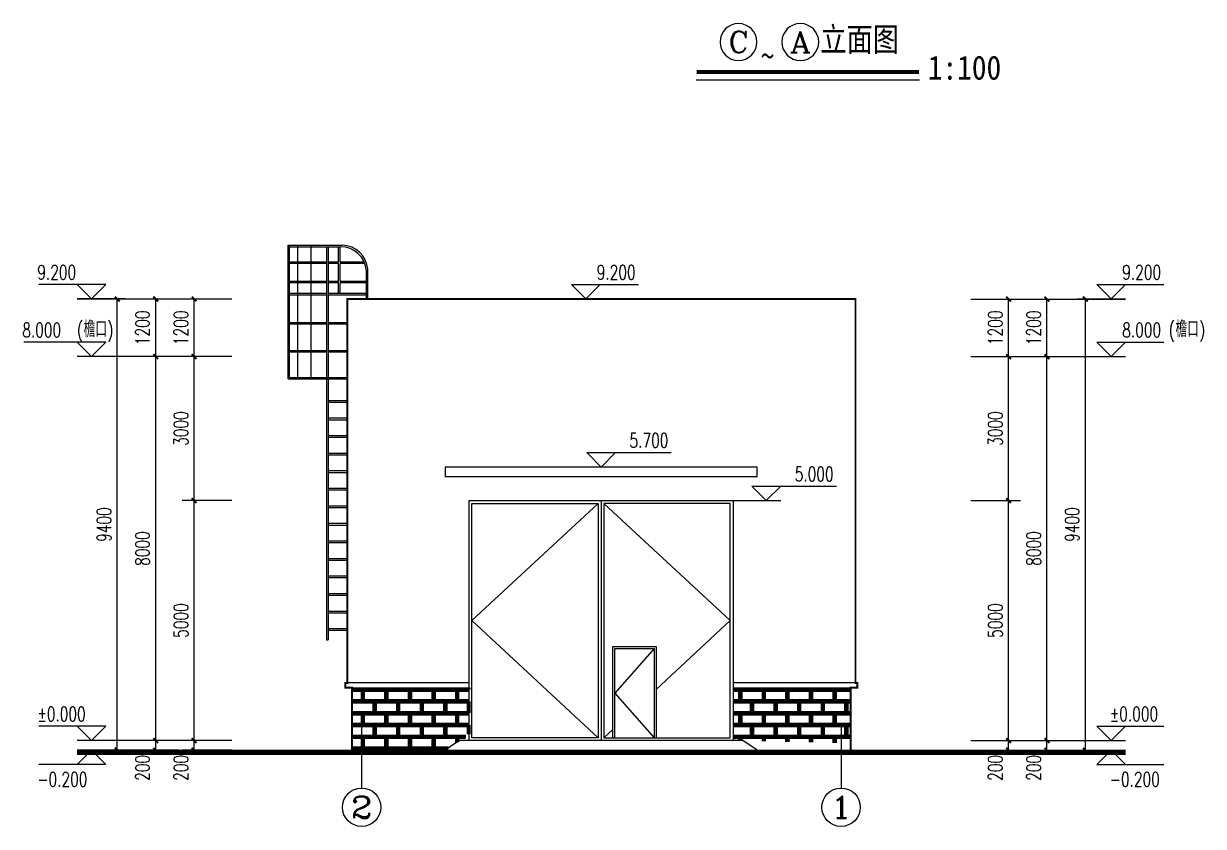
# Model space of a CAD drawing. Extents: x 4678611 to 4812712, y -485691 to -238224.
# Drawn here: x 4750839 to 4775418, y -460664 to -443936 of the extents above; entities that cross this region are included whole.
import ezdxf
from ezdxf.enums import TextEntityAlignment as Align

# ---------------------------------------------------------------- set-up
doc = ezdxf.new("R2010")
doc.units = 0
doc.header["$LTSCALE"] = 1000
doc.header["$MEASUREMENT"] = 0
doc.layers.get('0').update_dxf_attribs({"linetype": 'CONTINUOUS'})
doc.layers.get('Defpoints').update_dxf_attribs({"linetype": 'CONTINUOUS'})
doc.layers.add('_0', color=7, linetype='CONTINUOUS', lineweight=25)
for name, color, linetype in [('AXIS', 3, 'CONTINUOUS'), ('AXIS_TEXT', 7, 'CONTINUOUS'), ('DIM_ELEV', 3, 'CONTINUOUS'), ('PUB_DIM', 3, 'CONTINUOUS'), ('PUB_TEXT', 7, 'CONTINUOUS'), ('WINDOW', 4, 'CONTINUOUS'), ('图名', 15, 'CONTINUOUS'), ('填充', 251, 'CONTINUOUS')]:
    doc.layers.add(name, color=color, linetype=linetype)
doc.styles.add('_TCH_AXIS', font='COMPLEX', dxfattribs={"bigfont": 'GBCBIG'})
doc.styles.add('_TCH_DIM', font='SIMPLEX', dxfattribs={"bigfont": 'GBCBIG'})
doc.styles.add('_TCH_DIM_T3', font='SIMPLEX', dxfattribs={"width": 0.705882, "bigfont": 'GBCBIG'})
doc.styles.add('COMPLEX', font='COMPLEX')
doc.styles.add('宋体', font='', dxfattribs={"width": 0.7})
doc.styles.get('宋体').set_extended_font_data('SimSun')
doc.dimstyles.new('_TCH_ARCH&&100', dxfattribs={"dimtxt": 297.5, "dimasz": 100, "dimexe": 250, "dimexo": 300, "dimgap": 126.25, "dimtad": 1, "dimdec": 0, "dimzin": 0, "dimdsep": 46, "dimtxsty": '_TCH_DIM_T3', "dimblk": 'ARCHTICK', "dimcen": 0.09, "dimclrt": 7, "dimazin": 2, "dimtfac": 1, "dimtdec": 0, "dimtix": 1, "dimtmove": 2, "dimatfit": 3, "dimfxl": 0, "dimtolj": 1, "dimtzin": 0, "dimarcsym": 0})

# ---------------------------------------------------------------- blocks, each defined once
blk = doc.blocks.new('_ArchTick')
at = {"color": 0, "linetype": 'ByBlock', "const_width": 0.4}
blk.add_lwpolyline([(-0.5, -0.5), (0.5, 0.5)], dxfattribs=at)
blk = doc.blocks.new('*D133')
at = {"layer": 'Defpoints', "color": 0}
for p in [(4770271, -449675), (4771359, -449675), (4770271, -450875)]:
    blk.add_point(p, dxfattribs=at)
at = {"layer": 'PUB_DIM', "color": 0, "lineweight": -2}
for p, q in [((4770571, -449675), (4771609, -449675)), ((4771359, -450875), (4771359, -449675)), ((4770571, -450875), (4771609, -450875))]:
    blk.add_line(p, q, dxfattribs=at)
at = {"layer": 'PUB_DIM', "color": 0, "lineweight": -2, "xscale": 100, "yscale": 100, "zscale": 100}
for p, rotation in [((4771359, -449675), 90), ((4771359, -450875), 270)]:
    blk.add_blockref('_ArchTick', p, dxfattribs=dict(at, rotation=rotation))
at = {"layer": 'PUB_DIM', "color": 7, "insert": (4771084, -450275), "char_height": 297.5, "attachment_point": 5, "rotation": 90, "style": '_TCH_DIM_T3'}
blk.add_mtext('\\A1;1200', dxfattribs=at)
blk = doc.blocks.new('*D134')
at = {"layer": 'Defpoints', "color": 0}
for p in [(4770271, -450875), (4771359, -450875), (4770271, -453875)]:
    blk.add_point(p, dxfattribs=at)
at = {"layer": 'PUB_DIM', "color": 0, "lineweight": -2}
for p, q in [((4770571, -450875), (4771609, -450875)), ((4771359, -453875), (4771359, -450875)), ((4770571, -453875), (4771609, -453875))]:
    blk.add_line(p, q, dxfattribs=at)
at = {"layer": 'PUB_DIM', "color": 0, "lineweight": -2, "xscale": 100, "yscale": 100, "zscale": 100}
for p, rotation in [((4771359, -450875), 90), ((4771359, -453875), 270)]:
    blk.add_blockref('_ArchTick', p, dxfattribs=dict(at, rotation=rotation))
at = {"layer": 'PUB_DIM', "color": 7, "insert": (4771084, -452375), "char_height": 297.5, "attachment_point": 5, "rotation": 90, "style": '_TCH_DIM_T3'}
blk.add_mtext('\\A1;3000', dxfattribs=at)
blk = doc.blocks.new('*D135')
at = {"layer": 'Defpoints', "color": 0}
for p in [(4770271, -453875), (4771359, -453875), (4770271, -458875)]:
    blk.add_point(p, dxfattribs=at)
at = {"layer": 'PUB_DIM', "color": 0, "lineweight": -2}
for p, q in [((4770571, -453875), (4771609, -453875)), ((4771359, -458875), (4771359, -453875)), ((4770571, -458875), (4771609, -458875))]:
    blk.add_line(p, q, dxfattribs=at)
at = {"layer": 'PUB_DIM', "color": 0, "lineweight": -2, "xscale": 100, "yscale": 100, "zscale": 100}
for p, rotation in [((4771359, -453875), 90), ((4771359, -458875), 270)]:
    blk.add_blockref('_ArchTick', p, dxfattribs=dict(at, rotation=rotation))
at = {"layer": 'PUB_DIM', "color": 7, "insert": (4771084, -456375), "char_height": 297.5, "attachment_point": 5, "rotation": 90, "style": '_TCH_DIM_T3'}
blk.add_mtext('\\A1;5000', dxfattribs=at)
blk = doc.blocks.new('*D136')
at = {"layer": 'Defpoints', "color": 0}
for p in [(4770271, -458875), (4771359, -458875), (4770271, -459075)]:
    blk.add_point(p, dxfattribs=at)
at = {"layer": 'PUB_DIM', "color": 0, "lineweight": -2}
for p, q in [((4770571, -458875), (4771609, -458875)), ((4771359, -458875), (4771359, -458775)), ((4771359, -459075), (4771359, -458875)), ((4770571, -459075), (4771609, -459075)), ((4771359, -459075), (4771359, -459175))]:
    blk.add_line(p, q, dxfattribs=at)
at = {"layer": 'PUB_DIM', "color": 0, "lineweight": -2, "xscale": 100, "yscale": 100, "zscale": 100}
for p, rotation in [((4771359, -458875), 270), ((4771359, -459075), 90)]:
    blk.add_blockref('_ArchTick', p, dxfattribs=dict(at, rotation=rotation))
at = {"layer": 'PUB_DIM', "color": 7, "insert": (4771084, -459445), "char_height": 297.5, "attachment_point": 5, "rotation": 90, "style": '_TCH_DIM_T3'}
blk.add_mtext('\\A1;200', dxfattribs=at)
blk = doc.blocks.new('*D137')
at = {"layer": 'Defpoints', "color": 0}
for p in [(4771371, -449675), (4772959, -449675), (4771371, -459075)]:
    blk.add_point(p, dxfattribs=at)
at = {"layer": 'PUB_DIM', "color": 0, "lineweight": -2}
for p, q in [((4771671, -449675), (4773209, -449675)), ((4772959, -459075), (4772959, -449675)), ((4771671, -459075), (4773209, -459075))]:
    blk.add_line(p, q, dxfattribs=at)
at = {"layer": 'PUB_DIM', "color": 0, "lineweight": -2, "xscale": 100, "yscale": 100, "zscale": 100}
for p, rotation in [((4772959, -449675), 90), ((4772959, -459075), 270)]:
    blk.add_blockref('_ArchTick', p, dxfattribs=dict(at, rotation=rotation))
at = {"layer": 'PUB_DIM', "color": 7, "insert": (4772684, -454375), "char_height": 297.5, "attachment_point": 5, "rotation": 90, "style": '_TCH_DIM_T3'}
blk.add_mtext('\\A1;9400', dxfattribs=at)
blk = doc.blocks.new('*D138')
at = {"layer": 'Defpoints', "color": 0}
for p in [(4771371, -449675), (4772159, -449675), (4771371, -450875)]:
    blk.add_point(p, dxfattribs=at)
at = {"layer": 'PUB_DIM', "color": 0, "lineweight": -2}
for p, q in [((4771671, -449675), (4772409, -449675)), ((4772159, -450875), (4772159, -449675)), ((4771671, -450875), (4772409, -450875))]:
    blk.add_line(p, q, dxfattribs=at)
at = {"layer": 'PUB_DIM', "color": 0, "lineweight": -2, "xscale": 100, "yscale": 100, "zscale": 100}
for p, rotation in [((4772159, -449675), 90), ((4772159, -450875), 270)]:
    blk.add_blockref('_ArchTick', p, dxfattribs=dict(at, rotation=rotation))
at = {"layer": 'PUB_DIM', "color": 7, "insert": (4771884, -450275), "char_height": 297.5, "attachment_point": 5, "rotation": 90, "style": '_TCH_DIM_T3'}
blk.add_mtext('\\A1;1200', dxfattribs=at)
blk = doc.blocks.new('*D139')
at = {"layer": 'Defpoints', "color": 0}
for p in [(4771371, -450875), (4772159, -450875), (4771371, -458875)]:
    blk.add_point(p, dxfattribs=at)
at = {"layer": 'PUB_DIM', "color": 0, "lineweight": -2}
for p, q in [((4771671, -450875), (4772409, -450875)), ((4772159, -458875), (4772159, -450875)), ((4771671, -458875), (4772409, -458875))]:
    blk.add_line(p, q, dxfattribs=at)
at = {"layer": 'PUB_DIM', "color": 0, "lineweight": -2, "xscale": 100, "yscale": 100, "zscale": 100}
for p, rotation in [((4772159, -450875), 90), ((4772159, -458875), 270)]:
    blk.add_blockref('_ArchTick', p, dxfattribs=dict(at, rotation=rotation))
at = {"layer": 'PUB_DIM', "color": 7, "insert": (4771884, -454875), "char_height": 297.5, "attachment_point": 5, "rotation": 90, "style": '_TCH_DIM_T3'}
blk.add_mtext('\\A1;8000', dxfattribs=at)
blk = doc.blocks.new('*D140')
at = {"layer": 'Defpoints', "color": 0}
for p in [(4771371, -458875), (4772159, -458875), (4771371, -459075)]:
    blk.add_point(p, dxfattribs=at)
at = {"layer": 'PUB_DIM', "color": 0, "lineweight": -2}
for p, q in [((4771671, -458875), (4772409, -458875)), ((4772159, -458875), (4772159, -458775)), ((4772159, -459075), (4772159, -458875)), ((4771671, -459075), (4772409, -459075)), ((4772159, -459075), (4772159, -459175))]:
    blk.add_line(p, q, dxfattribs=at)
at = {"layer": 'PUB_DIM', "color": 0, "lineweight": -2, "xscale": 100, "yscale": 100, "zscale": 100}
for p, rotation in [((4772159, -458875), 270), ((4772159, -459075), 90)]:
    blk.add_blockref('_ArchTick', p, dxfattribs=dict(at, rotation=rotation))
at = {"layer": 'PUB_DIM', "color": 7, "insert": (4771884, -459445), "char_height": 297.5, "attachment_point": 5, "rotation": 90, "style": '_TCH_DIM_T3'}
blk.add_mtext('\\A1;200', dxfattribs=at)
blk = doc.blocks.new('*D141')
at = {"layer": 'Defpoints', "color": 0}
for p in [(4754391, -449675), (4755479, -449675), (4755479, -450875)]:
    blk.add_point(p, dxfattribs=at)
at = {"layer": 'PUB_DIM', "color": 0, "lineweight": -2}
for p, q in [((4755179, -449675), (4754141, -449675)), ((4754391, -450875), (4754391, -449675)), ((4755179, -450875), (4754141, -450875))]:
    blk.add_line(p, q, dxfattribs=at)
at = {"layer": 'PUB_DIM', "color": 0, "lineweight": -2, "xscale": 100, "yscale": 100, "zscale": 100}
for p, rotation in [((4754391, -449675), 90), ((4754391, -450875), 270)]:
    blk.add_blockref('_ArchTick', p, dxfattribs=dict(at, rotation=rotation))
at = {"layer": 'PUB_DIM', "color": 7, "insert": (4754116, -450275), "char_height": 297.5, "attachment_point": 5, "rotation": 90, "style": '_TCH_DIM_T3'}
blk.add_mtext('\\A1;1200', dxfattribs=at)
blk = doc.blocks.new('*D142')
at = {"layer": 'Defpoints', "color": 0}
for p in [(4754391, -450875), (4755479, -450875), (4755479, -453875)]:
    blk.add_point(p, dxfattribs=at)
at = {"layer": 'PUB_DIM', "color": 0, "lineweight": -2}
for p, q in [((4755179, -450875), (4754141, -450875)), ((4754391, -453875), (4754391, -450875)), ((4755179, -453875), (4754141, -453875))]:
    blk.add_line(p, q, dxfattribs=at)
at = {"layer": 'PUB_DIM', "color": 0, "lineweight": -2, "xscale": 100, "yscale": 100, "zscale": 100}
for p, rotation in [((4754391, -450875), 90), ((4754391, -453875), 270)]:
    blk.add_blockref('_ArchTick', p, dxfattribs=dict(at, rotation=rotation))
at = {"layer": 'PUB_DIM', "color": 7, "insert": (4754116, -452375), "char_height": 297.5, "attachment_point": 5, "rotation": 90, "style": '_TCH_DIM_T3'}
blk.add_mtext('\\A1;3000', dxfattribs=at)
blk = doc.blocks.new('*D143')
at = {"layer": 'Defpoints', "color": 0}
for p in [(4754391, -453875), (4755479, -453875), (4755479, -458875)]:
    blk.add_point(p, dxfattribs=at)
at = {"layer": 'PUB_DIM', "color": 0, "lineweight": -2}
for p, q in [((4755179, -453875), (4754141, -453875)), ((4754391, -458875), (4754391, -453875)), ((4755179, -458875), (4754141, -458875))]:
    blk.add_line(p, q, dxfattribs=at)
at = {"layer": 'PUB_DIM', "color": 0, "lineweight": -2, "xscale": 100, "yscale": 100, "zscale": 100}
for p, rotation in [((4754391, -453875), 90), ((4754391, -458875), 270)]:
    blk.add_blockref('_ArchTick', p, dxfattribs=dict(at, rotation=rotation))
at = {"layer": 'PUB_DIM', "color": 7, "insert": (4754116, -456375), "char_height": 297.5, "attachment_point": 5, "rotation": 90, "style": '_TCH_DIM_T3'}
blk.add_mtext('\\A1;5000', dxfattribs=at)
blk = doc.blocks.new('*D144')
at = {"layer": 'Defpoints', "color": 0}
for p in [(4754391, -458875), (4755479, -458875), (4755479, -459075)]:
    blk.add_point(p, dxfattribs=at)
at = {"layer": 'PUB_DIM', "color": 0, "lineweight": -2}
for p, q in [((4755179, -458875), (4754141, -458875)), ((4754391, -458875), (4754391, -458775)), ((4754391, -459075), (4754391, -458875)), ((4755179, -459075), (4754141, -459075)), ((4754391, -459075), (4754391, -459175))]:
    blk.add_line(p, q, dxfattribs=at)
at = {"layer": 'PUB_DIM', "color": 0, "lineweight": -2, "xscale": 100, "yscale": 100, "zscale": 100}
for p, rotation in [((4754391, -458875), 270), ((4754391, -459075), 90)]:
    blk.add_blockref('_ArchTick', p, dxfattribs=dict(at, rotation=rotation))
at = {"layer": 'PUB_DIM', "color": 7, "insert": (4754116, -459445), "char_height": 297.5, "attachment_point": 5, "rotation": 90, "style": '_TCH_DIM_T3'}
blk.add_mtext('\\A1;200', dxfattribs=at)
blk = doc.blocks.new('*D145')
at = {"layer": 'Defpoints', "color": 0}
for p in [(4752791, -449675), (4754379, -449675), (4754379, -459075)]:
    blk.add_point(p, dxfattribs=at)
at = {"layer": 'PUB_DIM', "color": 0, "lineweight": -2}
for p, q in [((4754079, -449675), (4752541, -449675)), ((4752791, -459075), (4752791, -449675)), ((4754079, -459075), (4752541, -459075))]:
    blk.add_line(p, q, dxfattribs=at)
at = {"layer": 'PUB_DIM', "color": 0, "lineweight": -2, "xscale": 100, "yscale": 100, "zscale": 100}
for p, rotation in [((4752791, -449675), 90), ((4752791, -459075), 270)]:
    blk.add_blockref('_ArchTick', p, dxfattribs=dict(at, rotation=rotation))
at = {"layer": 'PUB_DIM', "color": 7, "insert": (4752516, -454375), "char_height": 297.5, "attachment_point": 5, "rotation": 90, "style": '_TCH_DIM_T3'}
blk.add_mtext('\\A1;9400', dxfattribs=at)
blk = doc.blocks.new('*D146')
at = {"layer": 'Defpoints', "color": 0}
for p in [(4753591, -449675), (4754379, -449675), (4754379, -450875)]:
    blk.add_point(p, dxfattribs=at)
at = {"layer": 'PUB_DIM', "color": 0, "lineweight": -2}
for p, q in [((4754079, -449675), (4753341, -449675)), ((4753591, -450875), (4753591, -449675)), ((4754079, -450875), (4753341, -450875))]:
    blk.add_line(p, q, dxfattribs=at)
at = {"layer": 'PUB_DIM', "color": 0, "lineweight": -2, "xscale": 100, "yscale": 100, "zscale": 100}
for p, rotation in [((4753591, -449675), 90), ((4753591, -450875), 270)]:
    blk.add_blockref('_ArchTick', p, dxfattribs=dict(at, rotation=rotation))
at = {"layer": 'PUB_DIM', "color": 7, "insert": (4753316, -450275), "char_height": 297.5, "attachment_point": 5, "rotation": 90, "style": '_TCH_DIM_T3'}
blk.add_mtext('\\A1;1200', dxfattribs=at)
blk = doc.blocks.new('*D147')
at = {"layer": 'Defpoints', "color": 0}
for p in [(4753591, -450875), (4754379, -450875), (4754379, -458875)]:
    blk.add_point(p, dxfattribs=at)
at = {"layer": 'PUB_DIM', "color": 0, "lineweight": -2}
for p, q in [((4754079, -450875), (4753341, -450875)), ((4753591, -458875), (4753591, -450875)), ((4754079, -458875), (4753341, -458875))]:
    blk.add_line(p, q, dxfattribs=at)
at = {"layer": 'PUB_DIM', "color": 0, "lineweight": -2, "xscale": 100, "yscale": 100, "zscale": 100}
for p, rotation in [((4753591, -450875), 90), ((4753591, -458875), 270)]:
    blk.add_blockref('_ArchTick', p, dxfattribs=dict(at, rotation=rotation))
at = {"layer": 'PUB_DIM', "color": 7, "insert": (4753316, -454875), "char_height": 297.5, "attachment_point": 5, "rotation": 90, "style": '_TCH_DIM_T3'}
blk.add_mtext('\\A1;8000', dxfattribs=at)
blk = doc.blocks.new('*D148')
at = {"layer": 'Defpoints', "color": 0}
for p in [(4753591, -458875), (4754379, -458875), (4754379, -459075)]:
    blk.add_point(p, dxfattribs=at)
at = {"layer": 'PUB_DIM', "color": 0, "lineweight": -2}
for p, q in [((4754079, -458875), (4753341, -458875)), ((4753591, -458875), (4753591, -458775)), ((4753591, -459075), (4753591, -458875)), ((4754079, -459075), (4753341, -459075)), ((4753591, -459075), (4753591, -459175))]:
    blk.add_line(p, q, dxfattribs=at)
at = {"layer": 'PUB_DIM', "color": 0, "lineweight": -2, "xscale": 100, "yscale": 100, "zscale": 100}
for p, rotation in [((4753591, -458875), 270), ((4753591, -459075), 90)]:
    blk.add_blockref('_ArchTick', p, dxfattribs=dict(at, rotation=rotation))
at = {"layer": 'PUB_DIM', "color": 7, "insert": (4753316, -459445), "char_height": 297.5, "attachment_point": 5, "rotation": 90, "style": '_TCH_DIM_T3'}
blk.add_mtext('\\A1;200', dxfattribs=at)
blk = doc.blocks.new('_AXISO')
blk.add_circle((0, 0), 0.5)
at = {"layer": 'AXIS_TEXT', "style": 'COMPLEX', "width": 1.041667}
blk.add_attdef('A', text='', height=0.56, dxfattribs=at).set_placement((-0.25, -0.28), (0.25, -0.28), align=Align.FIT)

msp = doc.modelspace()

# ---------------------------------------------------------------- hatches: boundary and pattern name
at = {"layer": '填充', "linetype": 'ByBlock', "lineweight": 100}
h = msp.add_hatch(dxfattribs=at)
h.set_pattern_fill('AR-B816C', color=256, scale=200)
h.set_pattern_definition([(0, (-6544425.55, 216363.27), (245.692378, 245.692378), [479.867928, -11.51682]), (0, (-6544671.24, 216374.78), (245.692378, 245.692378), [479.867928, -11.51682]), (90, (-6544425.55, 216363.27), (-245.692378, 245.692378), [-257.20918, 234.175548]), (90, (-6544437.07, 216363.27), (-245.692378, 245.692378), [-257.20918, 234.175548])])
h.paths.add_polyline_path([(4757680.7, -457775.1), (4757680.7, -459075.1), (4759619.5, -459075.1), (4760119.5, -458741.7), (4760119.5, -457775.1)])
h.paths.add_polyline_path([(4765619.5, -457775.1), (4765619.5, -458875.1), (4765819.5, -458875.1), (4768069.3, -458931.5), (4768069.3, -457775.1)])

# ---------------------------------------------------------------- linework, layer by layer
at = {"color": 8}
for p, q in [((4756350.8, -448554.8), (4757474.9, -448554.8)), ((4756350.8, -451339), (4756350.8, -448554.8)), ((4756380.8, -451309), (4756380.8, -448554.8)), ((4756551.2, -451309), (4756551.2, -448554.8)), ((4756832.5, -451309), (4756832.5, -448554.8)), ((4756380.8, -448584.8), (4757444.9, -448584.8)), ((4757150.8, -448584.8), (4757150.8, -456775.1)), ((4757180.8, -448584.8), (4757180.8, -456775.1)), ((4757401.8, -448903.5), (4757401.8, -448584.8)), ((4757431.8, -448903.5), (4757431.8, -448584.8)), ((4757150.8, -448903.5), (4756380.8, -448903.5)), ((4757150.8, -448933.5), (4756380.8, -448933.5)), ((4757401.8, -448903.5), (4757180.8, -448903.5)), ((4757401.8, -448933.5), (4757180.8, -448933.5)), ((4757401.8, -449307.8), (4757401.8, -448933.5)), ((4757933.5, -448903.5), (4757431.8, -448903.5)), ((4757946.1, -448933.5), (4757431.8, -448933.5)), ((4757431.8, -449307.8), (4757431.8, -448933.5)), ((4758010.8, -449672.6), (4758010.8, -449054.8)), ((4757980.8, -449672.6), (4757980.8, -449084.8)), ((4757150.8, -449307.8), (4756380.8, -449307.8)), ((4757150.8, -449337.8), (4756380.8, -449337.8)), ((4757401.8, -449307.8), (4757180.8, -449307.8)), ((4757401.8, -449337.8), (4757180.8, -449337.8)), ((4757401.8, -449554.8), (4757401.8, -449337.8)), ((4757980.8, -449307.8), (4757431.8, -449307.8)), ((4757980.8, -449337.8), (4757431.8, -449337.8)), ((4757431.8, -449554.8), (4757431.8, -449337.8)), ((4756380.8, -449554.8), (4757150.8, -449554.8)), ((4756380.8, -449584.8), (4757150.8, -449584.8)), ((4757180.8, -449554.8), (4757980.8, -449554.8)), ((4757180.8, -449584.8), (4757980.8, -449584.8)), ((4756380.8, -450160.8), (4757150.8, -450160.8)), ((4756380.8, -450190.8), (4757150.8, -450190.8)), ((4757180.8, -450160.8), (4757580.7, -450160.8)), ((4757180.8, -450190.8), (4757580.7, -450190.8)), ((4756380.8, -450744.7), (4757150.8, -450744.7)), ((4756380.8, -450774.7), (4757150.8, -450774.7)), ((4757180.8, -450744.7), (4757580.7, -450744.7)), ((4757180.8, -450774.7), (4757580.7, -450774.7)), ((4756350.8, -451339), (4757580.7, -451339)), ((4756380.8, -451309), (4757580.7, -451309)), ((4757580.7, -451792.9), (4757180.8, -451792.9)), ((4757180.8, -451822.9), (4757580.7, -451822.9)), ((4757580.7, -452158.7), (4757180.8, -452158.7)), ((4757180.8, -452188.7), (4757580.7, -452188.7)), ((4757580.7, -452524.5), (4757180.8, -452524.5)), ((4757180.8, -452554.5), (4757580.7, -452554.5)), ((4757580.7, -452890.3), (4757180.8, -452890.3)), ((4757180.8, -452920.3), (4757580.7, -452920.3)), ((4757580.7, -453256), (4757180.8, -453256)), ((4757180.8, -453286), (4757580.7, -453286)), ((4757580.7, -453621.8), (4757180.8, -453621.8)), ((4757180.8, -453651.8), (4757580.7, -453651.8)), ((4757580.7, -453987.6), (4757180.8, -453987.6)), ((4757180.8, -454017.6), (4757580.7, -454017.6)), ((4757580.7, -454353.4), (4757180.8, -454353.4)), ((4757180.8, -454383.4), (4757580.7, -454383.4)), ((4757580.7, -454719.2), (4757180.8, -454719.2)), ((4757180.8, -454749.2), (4757580.7, -454749.2)), ((4757580.7, -455084.9), (4757180.8, -455084.9)), ((4757180.8, -455114.9), (4757580.7, -455114.9)), ((4757580.7, -455450.7), (4757180.8, -455450.7)), ((4757180.8, -455480.7), (4757580.7, -455480.7)), ((4757580.7, -455816.5), (4757180.8, -455816.5)), ((4757180.8, -455846.5), (4757580.7, -455846.5)), ((4757580.7, -456182.3), (4757180.8, -456182.3)), ((4757180.8, -456212.3), (4757580.7, -456212.3)), ((4757580.7, -456548.1), (4757180.8, -456548.1)), ((4757180.8, -456578.1), (4757580.7, -456578.1)), ((4757150.8, -456775.1), (4757180.8, -456775.1))]:
    msp.add_line(p, q, dxfattribs=at)
msp.add_lwpolyline([(4766119.5, -453175.1), (4759619.2, -453175.1), (4759619.2, -453375.1), (4766119.5, -453375.1)], close=True)
at = {"color": 0}
msp.add_lwpolyline([(4766119.5, -459075.1), (4765819.5, -458875.1), (4759919.5, -458875.1), (4759619.5, -459075.1)], dxfattribs=at)
at = {"color": 8}
for centre in [(4757467.8, -449099.6), (4757437.8, -449129.6)]:
    msp.add_arc(centre, 544.8, 4.7132, 89.26058, dxfattribs=at)
at = {"layer": '_0', "color": 0}
for p, q in [((4760119.5, -457675.1), (4757580.7, -457675.1)), ((4757680.7, -457775.1), (4760119.5, -457775.1)), ((4768169.3, -457675.1), (4765619.5, -457675.1)), ((4765619.5, -457775.1), (4768069.3, -457775.1)), ((4751952.7, -459075.1), (4773797.4, -459075.1))]:
    msp.add_line(p, q, dxfattribs=at)
for points, const_width in [([(4757680.7, -459075.1), (4757680.7, -457775.1), (4757540.7, -457775.1), (4757540.7, -457675.1), (4757580.7, -457675.1), (4757580.7, -449672.6), (4768169.3, -449672.6), (4768169.3, -457675.1), (4768209.3, -457675.1), (4768209.3, -457775.1), (4768069.3, -457775.1), (4768069.3, -459075.1)], 40), ([(4751952.7, -459125.1), (4773797.4, -459125.1)], 100)]:
    msp.add_lwpolyline(points, dxfattribs=dict(at, const_width=const_width))
at = {"layer": 'AXIS', "color": 0}
for p, q in [((4757880.7, -458595.5), (4757880.7, -459863.7)), ((4767869.9, -458595.5), (4767869.9, -459863.7))]:
    msp.add_line(p, q, dxfattribs=at)
for centre in [(4757880.7, -460263.7), (4767869.9, -460263.7)]:
    msp.add_circle(centre, 400, dxfattribs=at)
at = {"layer": 'DIM_ELEV'}
for p, q in [((4752552.7, -449372.6), (4751153.8, -449372.6)), ((4752252.7, -449672.6), (4751952.7, -449372.6)), ((4752252.7, -449672.6), (4752552.7, -449372.6)), ((4762550, -449672.6), (4762250, -449372.6)), ((4762250, -449372.6), (4763648.9, -449372.6)), ((4762550, -449672.6), (4762850, -449372.6)), ((4773497.4, -449672.6), (4773197.4, -449372.6)), ((4773197.4, -449372.6), (4774596.3, -449372.6)), ((4773497.4, -449672.6), (4773797.4, -449372.6)), ((4752952.7, -449672.6), (4751952.7, -449672.6)), ((4761850, -449672.6), (4762850, -449672.6)), ((4772797.4, -449672.6), (4773797.4, -449672.6)), ((4752552.7, -450575.1), (4750841.9, -450575.1)), ((4752252.7, -450875.1), (4751952.7, -450575.1)), ((4752252.7, -450875.1), (4752552.7, -450575.1)), ((4773497.4, -450875.1), (4773197.4, -450575.1)), ((4773197.4, -450575.1), (4774596.3, -450575.1)), ((4773497.4, -450875.1), (4773797.4, -450575.1)), ((4752952.7, -450875.1), (4751952.7, -450875.1)), ((4772797.4, -450875.1), (4773797.4, -450875.1)), ((4762869.7, -453175.1), (4762569.7, -452875.1)), ((4762569.7, -452875.1), (4764331.5, -452875.1)), ((4762869.7, -453175.1), (4763169.7, -452875.1)), ((4766311.6, -453875.1), (4766011.6, -453575.1)), ((4766011.6, -453575.1), (4767773.5, -453575.1)), ((4766311.6, -453875.1), (4766611.6, -453575.1)), ((4765611.6, -453875.1), (4766611.6, -453875.1)), ((4752552.7, -458575.1), (4751153.8, -458575.1)), ((4752252.7, -458875.1), (4751952.7, -458575.1)), ((4752252.7, -458875.1), (4752552.7, -458575.1)), ((4773497.4, -458875.1), (4773197.4, -458575.1)), ((4773197.4, -458575.1), (4774596.3, -458575.1)), ((4773497.4, -458875.1), (4773797.4, -458575.1)), ((4753381.4, -458875.1), (4751952.7, -458875.1)), ((4772368.7, -458875.1), (4773797.4, -458875.1)), ((4752252.7, -459075.1), (4751952.7, -459375.1)), ((4752952.7, -459075.1), (4751952.7, -459075.1)), ((4752252.7, -459075.1), (4752552.7, -459375.1)), ((4772797.4, -459075.1), (4773797.4, -459075.1)), ((4773497.4, -459075.1), (4773197.4, -459375.1)), ((4773497.4, -459075.1), (4773797.4, -459375.1)), ((4752552.7, -459375.1), (4751153.8, -459375.1)), ((4773197.4, -459375.1), (4774596.3, -459375.1))]:
    msp.add_line(p, q, dxfattribs=at)
at = {"layer": 'PUB_DIM'}
for p, q in [((4754879.2, -449674.6), (4751952.7, -449674.6)), ((4770870.9, -449674.6), (4773797.4, -449674.6)), ((4754879.2, -450875.1), (4751952.7, -450875.1)), ((4770870.9, -450875.1), (4773797.4, -450875.1)), ((4754879.2, -458875.1), (4751952.7, -458875.1)), ((4770870.9, -458875.1), (4773797.4, -458875.1))]:
    msp.add_line(p, q, dxfattribs=at)
at = {"layer": 'WINDOW'}
for p, q in [((4760119.5, -458875.1), (4760119.5, -453875.1)), ((4760119.5, -453875.1), (4765619.5, -453875.1)), ((4762869.5, -453875.1), (4762869.5, -458875.1)), ((4765619.5, -453875.1), (4765619.5, -458875.1))]:
    msp.add_line(p, q, dxfattribs=at)
for points in [[(4760179.5, -453935.1), (4762809.5, -453935.1), (4762809.5, -458815.1), (4760179.5, -458815.1)], [(4765559.5, -453935.1), (4762929.5, -453935.1), (4762929.5, -458815.1), (4765559.5, -458815.1)]]:
    msp.add_lwpolyline(points, close=True, dxfattribs=at)
for points in [[(4762809.5, -453935.1), (4760179.5, -456375.1), (4762809.5, -458815.1)], [(4762929.5, -453935.1), (4765559.5, -456375.1), (4764015.3, -457807.7)], [(4763115.3, -458815.1), (4763115.3, -456915.1), (4764015.3, -456915.1), (4764015.3, -458815.1)], [(4763155.3, -458815.1), (4763155.3, -456955.1), (4763975.3, -456955.1), (4763975.3, -458815.1)], [(4763975.3, -456955.1), (4763155.3, -457885.1), (4763975.3, -458815.1)], [(4763115.3, -458642.7), (4762929.5, -458815.1)]]:
    msp.add_lwpolyline(points, dxfattribs=at)
at = {"layer": '图名'}
msp.add_line((4764848.6, -445106.5), (4769505.4, -445106.5), dxfattribs=at)
at = {"layer": '图名', "const_width": 84}
msp.add_lwpolyline([(4764860.4, -444946.8), (4769493.6, -444946.8)], dxfattribs=at)

# ---------------------------------------------------------------- block references
at = {"layer": 'AXIS'}
ref = msp.add_blockref('_AXISO', (4765731.7, -444319.7), dxfattribs=dict(at, xscale=-768, yscale=768, zscale=768))
ref.add_attrib('A', 'C', dxfattribs={"layer": 'AXIS_TEXT', "height": 434.4, "style": '_TCH_AXIS', "width": 1.4}).set_placement((4765514.5, -444536.9), (4765949, -444536.9), align=Align.FIT)
ref = msp.add_blockref('_AXISO', (4767020, -444319.7), dxfattribs=dict(at, xscale=-768, yscale=768, zscale=768))
ref.add_attrib('A', 'A', dxfattribs={"layer": 'AXIS_TEXT', "height": 434.4, "style": '_TCH_AXIS', "width": 1.166667}).set_placement((4766802.8, -444536.9), (4767237.2, -444536.9), align=Align.FIT)

# ---------------------------------------------------------------- texts
at = {"layer": 'AXIS_TEXT', "color": 0, "style": '_TCH_AXIS'}
for s, width, p, p2 in [('2', 1.5, (4757654.5, -460489.9), (4758107, -460489.9)), ('1', 2.333333, (4767643.7, -460489.9), (4768096.2, -460489.9))]:
    msp.add_text(s, height=452.5, dxfattribs=dict(at, width=width)).set_placement(p, p2, align=Align.FIT)
at = {"layer": 'PUB_TEXT', "style": '_TCH_DIM', "width": 0.705882}
for s, p in [('9.200', (4751123.8, -449267.6)), ('9.200', (4762778.9, -449267.6)), ('9.200', (4773726.3, -449267.6)), ('8.000', (4750811.9, -450470.1)), ('(', (4751949.9, -450470.1)), (')', (4752581.4, -450470.1)), ('8.000', (4773726.3, -450470.1)), ('(', (4774696.3, -450470.1)), (')', (4775327.8, -450470.1)), ('5.700', (4763461.5, -452770.1)), ('5.000', (4766903.5, -453470.1)), ('%%P0.000', (4751123.8, -458470.1)), ('%%P0.000', (4773466.3, -458470.1)), ('-0.200', (4751123.8, -459830.1)), ('-0.200', (4773466.3, -459830.1))]:
    msp.add_text(s, height=297.5, dxfattribs=at).set_placement(p)
at = {"layer": 'PUB_TEXT', "style": '_TCH_DIM'}
for p in [(4752089.9, -450470.1), (4774836.3, -450470.1)]:
    msp.add_text('檐口', height=337.59, dxfattribs=at).set_placement(p)
at = {"layer": '图名', "style": '宋体'}
for s, width, p in [('立面图', 0.8, (4767438.2, -444513.8)), ('~', 0.8, (4766200.2, -444861.1)), ('1:100', 0.9, (4769675.4, -445103.5))]:
    msp.add_text(s, height=500, dxfattribs=dict(at, width=width)).set_placement(p)

# ---------------------------------------------------------------- dimensions: what is measured, and where the dimension line sits
at = {"layer": 'PUB_DIM'}
for p1, p2, distance, picture, middle in [((4754379.223, -459075.0822), (4754379.223, -449674.5884), 1587.7287, '*D145', (4752516.4943, -454374.8353)), ((4754379.223, -450875.0822), (4754379.223, -449674.5884), 787.7287, '*D146', (4753316.4943, -450274.8353)), ((4755479.223, -450875.0822), (4755479.223, -449674.5884), 1087.7287, '*D141', (4754116.4943, -450274.8353)), ((4770270.8535, -450875.0822), (4770270.8535, -449674.5884), -1087.7287, '*D133', (4771083.5822, -450274.8353)), ((4771370.8535, -459075.0822), (4771370.8535, -449674.5884), -1587.7287, '*D137', (4772683.5822, -454374.8353)), ((4771370.8535, -450875.0822), (4771370.8535, -449674.5884), -787.7287, '*D138', (4771883.5822, -450274.8353)), ((4754379.2, -458875.1), (4754379.2, -450875.1), 787.7, '*D147', (4753316.5, -454875.1)), ((4755479.2, -453875.1), (4755479.2, -450875.1), 1087.7, '*D142', (4754116.5, -452375.1)), ((4770270.9, -453875.1), (4770270.9, -450875.1), -1087.7, '*D134', (4771083.6, -452375.1)), ((4771370.9, -458875.1), (4771370.9, -450875.1), -787.7, '*D139', (4771883.6, -454875.1)), ((4755479.2, -458875.1), (4755479.2, -453875.1), 1087.7, '*D143', (4754116.5, -456375.1)), ((4770270.9, -458875.1), (4770270.9, -453875.1), -1087.7, '*D135', (4771083.6, -456375.1))]:
    dim = msp.add_aligned_dim(p1=p1, p2=p2, distance=distance, dimstyle='_TCH_ARCH&&100', dxfattribs=at)
    dim.commit()
    dim.dimension.update_dxf_attribs({"geometry": picture, "text_midpoint": middle})
for base, p1, p2, picture, middle in [((4753591.5, -458875.1), (4754379.2, -459075.1), (4754379.2, -458875.1), '*D148', (4753316.5, -459445.1)), ((4754391.5, -458875.1), (4755479.2, -459075.1), (4755479.2, -458875.1), '*D144', (4754116.5, -459445.1)), ((4771358.6, -458875.1), (4770270.9, -459075.1), (4770270.9, -458875.1), '*D136', (4771083.6, -459445.1)), ((4772158.6, -458875.1), (4771370.9, -459075.1), (4771370.9, -458875.1), '*D140', (4771883.6, -459445.1))]:
    dim = msp.add_linear_dim(base=base, p1=p1, p2=p2, angle=90, dimstyle='_TCH_ARCH&&100', dxfattribs=at)
    dim.commit()
    dim.dimension.update_dxf_attribs({"geometry": picture, "text_midpoint": middle, "dimtype": 129})

doc.saveas('drawing.dxf')
